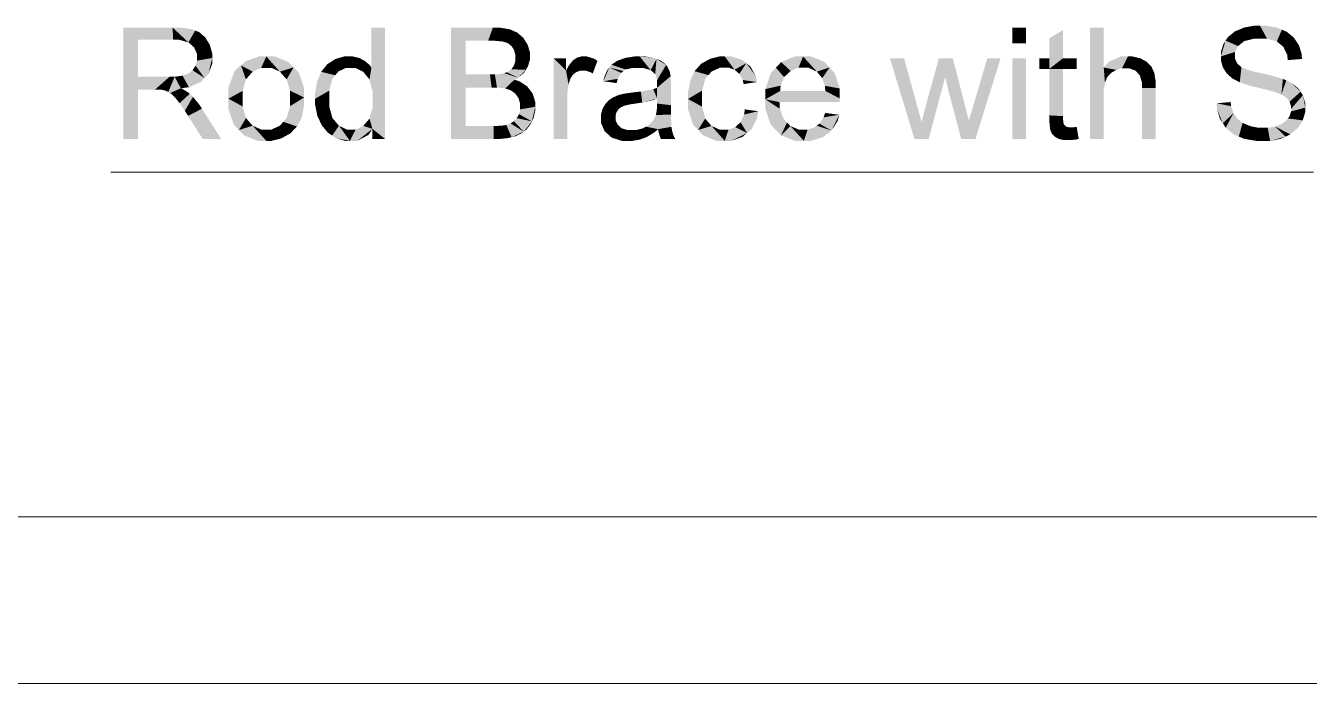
# Model space of a CAD drawing. Header units: millimetres. Extents: x 2 to 579, y 1 to 405.
# Drawn here: x 226.43 to 250.68, y 63.35 to 75.77 of the extents above; entities that cross this region are included whole.
import ezdxf

# ---------------------------------------------------------------- set-up
doc = ezdxf.new("R2010")
doc.units = ezdxf.units.MM
doc.linetypes.add('XKITLINE00', pattern=[0])
doc.layers.add('GraphicObject', color=6, linetype='Continuous', lineweight=0)
doc.layers.add('LinkedObject', color=7, linetype='Continuous', lineweight=0)

# ---------------------------------------------------------------- blocks, each defined once
blk = doc.blocks.new('*A3')
at = {"layer": 'GraphicObject', "color": 3, "linetype": 'XKITLINE00', "lineweight": 0}
blk.add_line((184.216, 63.347), (318.775, 63.347), dxfattribs=at)
blk = doc.blocks.new('*A4')
at = {"layer": 'LinkedObject'}
for points in [[(228.555, 74.805), (228.277, 73.628), (228.277, 75.734)], [(228.277, 75.734), (228.555, 75.502), (228.555, 74.805)], [(229.221, 75.502), (228.277, 75.734), (229.209, 75.734)], [(228.555, 75.502), (228.277, 75.734), (229.221, 75.502)], [(229.209, 75.734), (229.338, 75.502), (229.221, 75.502)], [(229.564, 75.705), (229.209, 75.734), (229.35, 75.734)], [(229.637, 75.677), (229.209, 75.734), (229.564, 75.705)], [(229.509, 75.454), (229.209, 75.734), (229.637, 75.677)], [(229.338, 75.502), (229.209, 75.734), (229.509, 75.454)], [(229.637, 75.677), (229.563, 75.406), (229.509, 75.454)], [(229.71, 75.649), (229.563, 75.406), (229.637, 75.677)], [(229.563, 75.406), (229.71, 75.649), (229.617, 75.358)], [(229.617, 75.358), (229.71, 75.649), (229.87, 75.477)], [(229.87, 75.477), (229.71, 75.649), (229.827, 75.548)], [(233.224, 75.734), (232.965, 74.978), (232.965, 75.734)], [(233.224, 75.734), (232.988, 74.524), (232.965, 74.978)], [(232.988, 74.524), (233.224, 75.734), (233.224, 73.628)], [(234.469, 75.734), (234.747, 74.601), (234.469, 73.628)], [(234.747, 74.849), (234.747, 74.601), (234.469, 75.734)], [(234.469, 75.734), (234.747, 75.485), (234.747, 74.849)], [(235.169, 75.485), (234.469, 75.734), (235.259, 75.734)], [(234.747, 75.485), (234.469, 75.734), (235.169, 75.485)], [(235.169, 75.485), (235.259, 75.734), (235.282, 75.485)], [(235.259, 75.734), (235.443, 75.47), (235.282, 75.485)], [(235.38, 75.734), (235.443, 75.47), (235.259, 75.734)], [(235.574, 75.702), (235.443, 75.47), (235.38, 75.734)], [(235.443, 75.47), (235.574, 75.702), (235.49, 75.456)], [(235.49, 75.456), (235.574, 75.702), (235.537, 75.441)], [(235.537, 75.441), (235.574, 75.702), (235.647, 75.67)], [(235.647, 75.67), (235.609, 75.386), (235.537, 75.441)], [(235.72, 75.638), (235.609, 75.386), (235.647, 75.67)], [(235.834, 75.539), (235.609, 75.386), (235.72, 75.638)], [(245.327, 75.734), (245.068, 75.437), (245.068, 75.734)], [(245.327, 75.437), (245.068, 75.437), (245.327, 75.734)], [(246.027, 75.687), (245.768, 75.155), (245.768, 75.532)], [(245.768, 75.155), (246.027, 75.687), (245.768, 74.954)], [(246.027, 75.155), (245.768, 74.954), (246.027, 75.687)], [(246.795, 75.734), (246.536, 73.628), (246.536, 75.734)], [(246.795, 74.978), (246.536, 73.628), (246.795, 75.734)], [(249.274, 75.662), (249.39, 75.43), (249.142, 75.556)], [(249.447, 75.477), (249.274, 75.662), (249.361, 75.698)], [(249.39, 75.43), (249.274, 75.662), (249.447, 75.477)], [(249.448, 75.734), (249.632, 75.523), (249.361, 75.698)], [(249.361, 75.698), (249.632, 75.523), (249.447, 75.477)], [(249.641, 75.769), (249.632, 75.523), (249.448, 75.734)], [(249.747, 75.769), (249.632, 75.523), (249.641, 75.769)], [(249.632, 75.523), (249.747, 75.769), (249.758, 75.523)], [(249.747, 75.769), (249.879, 75.523), (249.758, 75.523)], [(250.07, 75.732), (249.747, 75.769), (249.864, 75.769)], [(250.16, 75.694), (249.747, 75.769), (250.07, 75.732)], [(250.063, 75.472), (249.747, 75.769), (250.16, 75.694)], [(249.879, 75.523), (249.747, 75.769), (250.063, 75.472)], [(250.16, 75.694), (250.125, 75.421), (250.063, 75.472)], [(250.249, 75.656), (250.125, 75.421), (250.16, 75.694)], [(250.125, 75.421), (250.249, 75.656), (250.187, 75.37)], [(250.187, 75.37), (250.249, 75.656), (250.434, 75.472)], [(250.434, 75.472), (250.249, 75.656), (250.386, 75.545)], [(229.87, 75.477), (229.671, 75.235), (229.617, 75.358)], [(229.914, 75.405), (229.671, 75.235), (229.87, 75.477)], [(229.958, 75.246), (229.671, 75.235), (229.914, 75.405)], [(235.875, 75.473), (235.609, 75.386), (235.834, 75.539)], [(235.609, 75.386), (235.875, 75.473), (235.634, 75.347)], [(235.875, 75.473), (235.659, 75.307), (235.634, 75.347)], [(235.659, 75.307), (235.875, 75.473), (235.684, 75.215)], [(235.684, 75.215), (235.875, 75.473), (235.958, 75.195)], [(235.958, 75.267), (235.875, 75.473), (235.917, 75.406)], [(235.958, 75.195), (235.875, 75.473), (235.958, 75.267)], [(249.097, 75.487), (249.007, 75.189), (249.052, 75.418)], [(249.332, 75.384), (249.007, 75.189), (249.097, 75.487)], [(249.052, 75.418), (249.007, 75.189), (249.007, 75.268)], [(249.142, 75.556), (249.39, 75.43), (249.097, 75.487)], [(249.097, 75.487), (249.39, 75.43), (249.332, 75.384)], [(250.434, 75.472), (250.26, 75.219), (250.187, 75.37)], [(250.482, 75.399), (250.26, 75.219), (250.434, 75.472)], [(250.534, 75.233), (250.26, 75.219), (250.482, 75.399)], [(229.643, 75.014), (229.958, 75.159), (229.813, 74.781)], [(229.671, 75.109), (229.958, 75.159), (229.643, 75.014)], [(229.958, 75.159), (229.671, 75.235), (229.958, 75.246)], [(229.671, 75.235), (229.958, 75.159), (229.671, 75.16)], [(229.958, 75.159), (229.671, 75.109), (229.671, 75.16)], [(229.813, 74.781), (229.958, 75.159), (229.885, 74.858)], [(229.885, 74.858), (229.958, 75.159), (229.958, 75.047)], [(230.839, 75.188), (230.501, 75.019), (230.599, 75.103)], [(230.98, 75.188), (230.501, 75.019), (230.839, 75.188)], [(230.883, 74.973), (230.501, 75.019), (230.98, 75.188)], [(230.883, 74.973), (230.98, 75.188), (230.98, 74.973)], [(230.98, 75.188), (231.075, 74.973), (230.98, 74.973)], [(231.394, 75.085), (230.98, 75.188), (231.137, 75.188)], [(231.494, 74.982), (230.98, 75.188), (231.394, 75.085)], [(231.235, 74.901), (230.98, 75.188), (231.494, 74.982)], [(231.075, 74.973), (230.98, 75.188), (231.235, 74.901)], [(232.451, 75.188), (232.484, 74.973), (232.282, 75.139)], [(232.545, 75.188), (232.484, 74.973), (232.451, 75.188)], [(232.484, 74.973), (232.545, 75.188), (232.571, 74.973)], [(232.545, 75.188), (232.659, 74.973), (232.571, 74.973)], [(232.614, 75.188), (232.659, 74.973), (232.545, 75.188)], [(232.737, 75.159), (232.659, 74.973), (232.614, 75.188)], [(232.79, 75.13), (232.659, 74.973), (232.737, 75.159)], [(235.657, 75.015), (235.958, 75.195), (235.885, 74.941)], [(235.684, 75.107), (235.958, 75.195), (235.657, 75.015)], [(235.958, 75.195), (235.684, 75.162), (235.684, 75.215)], [(235.684, 75.162), (235.958, 75.195), (235.684, 75.107)], [(235.885, 74.941), (235.958, 75.195), (235.921, 75)], [(235.921, 75), (235.958, 75.195), (235.958, 75.127)], [(236.406, 75.155), (236.64, 74.922), (236.406, 73.628)], [(236.64, 74.922), (236.406, 75.155), (236.64, 75.155)], [(236.842, 75.162), (236.956, 74.921), (236.804, 75.136)], [(236.924, 75.188), (236.956, 74.921), (236.842, 75.162)], [(236.969, 75.188), (236.956, 74.921), (236.924, 75.188)], [(236.969, 75.188), (237.003, 74.921), (236.956, 74.921)], [(237.167, 75.147), (236.969, 75.188), (237.034, 75.188)], [(237.234, 75.105), (236.969, 75.188), (237.167, 75.147)], [(237.097, 74.893), (236.969, 75.188), (237.234, 75.105)], [(237.003, 74.921), (236.969, 75.188), (237.097, 74.893)], [(237.933, 75.188), (237.685, 75.134), (237.76, 75.161)], [(237.903, 74.973), (237.685, 75.134), (237.933, 75.188)], [(237.903, 74.973), (237.933, 75.188), (237.994, 74.973)], [(237.994, 74.973), (237.933, 75.188), (238.091, 74.973)], [(238.032, 75.188), (238.091, 74.973), (237.933, 75.188)], [(238.288, 75.165), (238.032, 75.188), (238.129, 75.188)], [(238.349, 75.142), (238.032, 75.188), (238.288, 75.165)], [(238.238, 74.93), (238.032, 75.188), (238.349, 75.142)], [(238.091, 74.973), (238.032, 75.188), (238.238, 74.93)], [(239.54, 75.188), (239.551, 74.976), (239.358, 75.142)], [(239.638, 75.188), (239.551, 74.976), (239.54, 75.188)], [(239.551, 74.976), (239.638, 75.188), (239.648, 74.976)], [(239.638, 75.188), (239.713, 74.976), (239.648, 74.976)], [(239.965, 75.125), (239.638, 75.188), (239.762, 75.188)], [(240.044, 75.062), (239.638, 75.188), (239.965, 75.125)], [(239.823, 74.937), (239.638, 75.188), (240.044, 75.062)], [(239.713, 74.976), (239.638, 75.188), (239.823, 74.937)], [(241.117, 75.188), (240.703, 75.082), (240.96, 75.188)], [(241.03, 74.976), (240.703, 75.082), (241.117, 75.188)], [(241.03, 74.976), (241.117, 75.188), (241.119, 74.976)], [(241.117, 75.188), (241.217, 74.976), (241.119, 74.976)], [(241.52, 75.084), (241.117, 75.188), (241.27, 75.188)], [(241.617, 74.98), (241.117, 75.188), (241.52, 75.084)], [(241.377, 74.901), (241.117, 75.188), (241.617, 74.98)], [(241.217, 74.976), (241.117, 75.188), (241.377, 74.901)], [(243.024, 75.155), (243.221, 73.628), (242.757, 75.155)], [(243.267, 74.272), (243.221, 73.628), (243.024, 75.155)], [(243.682, 75.155), (243.802, 74.802), (243.435, 74.26)], [(243.944, 75.155), (243.802, 74.802), (243.682, 75.155)], [(243.802, 74.802), (243.944, 75.155), (243.862, 74.541)], [(243.862, 74.541), (243.944, 75.155), (244.173, 74.268)], [(244.848, 75.155), (244.335, 74.271), (244.597, 75.155)], [(244.372, 73.628), (244.335, 74.271), (244.848, 75.155)], [(245.327, 75.155), (245.068, 73.628), (245.068, 75.155)], [(245.327, 73.628), (245.068, 73.628), (245.327, 75.155)], [(245.576, 75.155), (245.768, 74.954), (245.576, 74.954)], [(245.768, 75.155), (245.768, 74.954), (245.576, 75.155)], [(246.027, 74.954), (245.768, 74.954), (246.027, 75.155)], [(246.284, 74.954), (246.027, 75.155), (246.284, 75.155)], [(246.027, 74.954), (246.027, 75.155), (246.284, 74.954)], [(247.113, 75.188), (246.795, 74.978), (246.886, 75.083)], [(247.251, 75.188), (246.795, 74.978), (247.113, 75.188)], [(247.14, 74.965), (246.795, 74.978), (247.251, 75.188)], [(247.14, 74.965), (247.251, 75.188), (247.197, 74.965)], [(247.197, 74.965), (247.251, 75.188), (247.274, 74.965)], [(247.251, 75.188), (247.392, 74.921), (247.274, 74.965)], [(247.335, 75.188), (247.392, 74.921), (247.251, 75.188)], [(247.482, 75.155), (247.392, 74.921), (247.335, 75.188)], [(247.545, 75.121), (247.392, 74.921), (247.482, 75.155)], [(249.274, 75.272), (249.007, 75.189), (249.332, 75.384)], [(249.007, 75.189), (249.274, 75.272), (249.274, 75.207)], [(249.274, 75.15), (249.007, 75.189), (249.274, 75.207)], [(249.007, 75.189), (249.274, 75.15), (249.007, 75.116)], [(250.538, 75.14), (250.26, 75.219), (250.534, 75.233)], [(250.26, 75.219), (250.538, 75.14), (250.27, 75.119)], [(229.813, 74.781), (229.506, 74.864), (229.587, 74.927)], [(229.615, 74.971), (229.813, 74.781), (229.587, 74.927)], [(229.643, 75.014), (229.813, 74.781), (229.615, 74.971)], [(230.501, 75.019), (230.265, 74.391), (230.383, 74.917)], [(230.595, 74.756), (230.265, 74.391), (230.501, 75.019)], [(230.383, 74.917), (230.265, 74.391), (230.265, 74.603)], [(230.501, 75.019), (230.722, 74.901), (230.658, 74.828)], [(230.722, 74.901), (230.501, 75.019), (230.883, 74.973)], [(230.595, 74.756), (230.501, 75.019), (230.658, 74.828)], [(231.235, 74.901), (231.494, 74.982), (231.299, 74.828)], [(231.494, 74.982), (231.364, 74.755), (231.299, 74.828)], [(231.364, 74.755), (231.494, 74.982), (231.428, 74.541)], [(231.428, 74.541), (231.494, 74.982), (231.693, 74.413)], [(231.693, 74.594), (231.494, 74.982), (231.594, 74.879)], [(231.693, 74.413), (231.494, 74.982), (231.693, 74.594)], [(232.13, 75.04), (232.283, 74.833), (232.016, 74.897)], [(232.34, 74.903), (232.13, 75.04), (232.206, 75.089)], [(232.283, 74.833), (232.13, 75.04), (232.34, 74.903)], [(232.282, 75.139), (232.484, 74.973), (232.206, 75.089)], [(232.206, 75.089), (232.484, 74.973), (232.34, 74.903)], [(232.79, 75.13), (232.808, 74.9), (232.659, 74.973)], [(232.844, 75.101), (232.808, 74.9), (232.79, 75.13)], [(232.932, 75.025), (232.808, 74.9), (232.844, 75.101)], [(232.965, 74.978), (232.808, 74.9), (232.932, 75.025)], [(232.808, 74.9), (232.965, 74.978), (232.868, 74.827)], [(232.868, 74.827), (232.965, 74.978), (232.928, 74.754)], [(232.965, 74.978), (232.988, 74.524), (232.928, 74.754)], [(235.603, 74.942), (235.885, 74.941), (235.523, 74.889)], [(235.523, 74.889), (235.885, 74.941), (235.738, 74.785)], [(235.63, 74.978), (235.885, 74.941), (235.603, 74.942)], [(235.885, 74.941), (235.63, 74.978), (235.657, 75.015)], [(235.738, 74.785), (235.885, 74.941), (235.848, 74.881)], [(236.406, 73.628), (236.64, 74.922), (236.666, 73.628)], [(236.804, 75.136), (236.64, 74.922), (236.767, 75.111)], [(236.914, 74.921), (236.64, 74.922), (236.804, 75.136)], [(236.767, 75.111), (236.64, 74.922), (236.685, 75.003)], [(236.64, 74.922), (236.666, 74.427), (236.666, 73.628)], [(236.666, 74.427), (236.64, 74.922), (236.666, 74.508)], [(236.666, 74.508), (236.64, 74.922), (236.687, 74.659)], [(236.687, 74.659), (236.64, 74.922), (236.708, 74.728)], [(236.708, 74.728), (236.64, 74.922), (236.723, 74.773)], [(236.723, 74.773), (236.64, 74.922), (236.771, 74.844)], [(236.771, 74.844), (236.64, 74.922), (236.804, 74.87)], [(236.804, 74.87), (236.64, 74.922), (236.838, 74.895)], [(236.838, 74.895), (236.64, 74.922), (236.914, 74.921)], [(236.804, 75.136), (236.956, 74.921), (236.914, 74.921)], [(237.097, 74.893), (237.234, 75.105), (237.144, 74.866)], [(237.457, 74.981), (237.344, 74.719), (237.418, 74.931)], [(237.681, 74.878), (237.344, 74.719), (237.457, 74.981)], [(237.418, 74.931), (237.344, 74.719), (237.361, 74.8)], [(237.497, 75.031), (237.768, 74.942), (237.457, 74.981)], [(237.681, 74.878), (237.457, 74.981), (237.725, 74.91)], [(237.725, 74.91), (237.457, 74.981), (237.768, 74.942)], [(237.611, 75.107), (237.768, 74.942), (237.497, 75.031)], [(237.685, 75.134), (237.768, 74.942), (237.611, 75.107)], [(237.768, 74.942), (237.685, 75.134), (237.903, 74.973)], [(238.238, 74.93), (238.349, 75.142), (238.288, 74.886)], [(238.288, 74.886), (238.349, 75.142), (238.324, 74.854)], [(238.349, 75.142), (238.361, 74.743), (238.324, 74.854)], [(238.529, 75.027), (238.361, 74.743), (238.349, 75.142)], [(238.5, 75.061), (238.349, 75.142), (238.41, 75.119)], [(238.529, 75.027), (238.349, 75.142), (238.5, 75.061)], [(238.557, 74.992), (238.361, 74.743), (238.529, 75.027)], [(238.598, 74.904), (238.361, 74.743), (238.557, 74.992)], [(239.191, 75.049), (239.331, 74.836), (239.067, 74.91)], [(239.392, 74.906), (239.191, 75.049), (239.275, 75.096)], [(239.331, 74.836), (239.191, 75.049), (239.392, 74.906)], [(239.358, 75.142), (239.551, 74.976), (239.275, 75.096)], [(239.275, 75.096), (239.551, 74.976), (239.392, 74.906)], [(239.823, 74.937), (240.044, 75.062), (239.868, 74.898)], [(240.044, 75.062), (239.914, 74.859), (239.868, 74.898)], [(239.914, 74.859), (240.044, 75.062), (239.977, 74.743)], [(239.977, 74.743), (240.044, 75.062), (240.246, 74.704)], [(240.223, 74.82), (240.044, 75.062), (240.122, 74.999)], [(240.246, 74.704), (240.044, 75.062), (240.223, 74.82)], [(240.604, 74.976), (240.406, 74.571), (240.505, 74.869)], [(240.759, 74.797), (240.406, 74.571), (240.604, 74.976)], [(240.703, 75.082), (240.881, 74.916), (240.604, 74.976)], [(240.604, 74.976), (240.881, 74.916), (240.759, 74.797)], [(240.881, 74.916), (240.703, 75.082), (241.03, 74.976)], [(241.377, 74.901), (241.617, 74.98), (241.439, 74.826)], [(241.617, 74.98), (241.479, 74.778), (241.439, 74.826)], [(241.479, 74.778), (241.617, 74.98), (241.528, 74.634)], [(241.528, 74.634), (241.617, 74.98), (241.81, 74.583)], [(241.81, 74.583), (241.617, 74.98), (241.714, 74.876)], [(245.768, 74.075), (246.027, 74.954), (246.027, 74.06)], [(245.768, 74.954), (246.027, 74.954), (245.768, 74.075)], [(246.795, 74.552), (246.536, 73.628), (246.795, 74.978)], [(246.795, 74.552), (246.795, 74.978), (246.817, 74.693)], [(246.817, 74.693), (246.795, 74.978), (246.838, 74.744)], [(246.838, 74.744), (246.795, 74.978), (246.86, 74.795)], [(246.86, 74.795), (246.795, 74.978), (246.932, 74.876)], [(246.932, 74.876), (246.795, 74.978), (246.982, 74.905)], [(246.982, 74.905), (246.795, 74.978), (247.032, 74.935)], [(247.032, 74.935), (246.795, 74.978), (247.14, 74.965)], [(247.545, 75.121), (247.434, 74.877), (247.392, 74.921)], [(247.607, 75.088), (247.434, 74.877), (247.545, 75.121)], [(247.434, 74.877), (247.607, 75.088), (247.476, 74.832)], [(247.476, 74.832), (247.607, 75.088), (247.723, 74.937)], [(247.723, 74.937), (247.518, 74.691), (247.476, 74.832)], [(247.75, 74.878), (247.518, 74.691), (247.723, 74.937)], [(247.723, 74.937), (247.607, 75.088), (247.696, 74.996)], [(249.007, 75.116), (249.274, 75.15), (249.044, 74.985)], [(249.044, 74.985), (249.274, 75.15), (249.08, 74.926)], [(249.08, 74.926), (249.274, 75.15), (249.315, 75.057)], [(249.315, 75.057), (249.229, 74.769), (249.08, 74.926)], [(249.08, 74.926), (249.229, 74.769), (249.117, 74.868)], [(249.356, 75.02), (249.229, 74.769), (249.315, 75.057)], [(249.229, 74.769), (249.356, 75.02), (249.305, 74.73)], [(249.305, 74.73), (249.356, 75.02), (249.396, 74.983)], [(249.305, 74.73), (249.396, 74.983), (249.363, 74.699)], [(249.363, 74.699), (249.396, 74.983), (249.566, 74.633)], [(249.566, 74.633), (249.396, 74.983), (249.606, 74.908)], [(228.555, 74.805), (228.555, 74.563), (228.277, 73.628)], [(228.878, 74.563), (228.555, 74.805), (229.153, 74.805)], [(228.555, 74.563), (228.555, 74.805), (228.878, 74.563)], [(228.878, 74.563), (229.153, 74.805), (228.932, 74.563)], [(228.932, 74.563), (229.153, 74.805), (229.009, 74.558)], [(229.009, 74.558), (229.153, 74.805), (229.033, 74.553)], [(229.033, 74.553), (229.153, 74.805), (229.065, 74.545)], [(229.065, 74.545), (229.153, 74.805), (229.129, 74.517)], [(229.129, 74.517), (229.153, 74.805), (229.249, 74.805)], [(229.129, 74.517), (229.249, 74.805), (229.16, 74.497)], [(229.249, 74.805), (229.366, 74.586), (229.16, 74.497)], [(229.398, 74.825), (229.366, 74.586), (229.249, 74.805)], [(229.366, 74.586), (229.398, 74.825), (229.517, 74.607)], [(229.452, 74.844), (229.813, 74.781), (229.398, 74.825)], [(229.741, 74.704), (229.398, 74.825), (229.813, 74.781)], [(229.517, 74.607), (229.398, 74.825), (229.741, 74.704)], [(229.506, 74.864), (229.813, 74.781), (229.452, 74.844)], [(230.531, 74.537), (230.265, 74.391), (230.595, 74.756)], [(231.978, 74.804), (231.902, 74.39), (231.94, 74.711)], [(232.225, 74.762), (231.902, 74.39), (231.978, 74.804)], [(232.167, 74.541), (231.902, 74.39), (232.225, 74.762)], [(231.94, 74.711), (231.902, 74.39), (231.902, 74.504)], [(232.016, 74.897), (232.283, 74.833), (231.978, 74.804)], [(231.978, 74.804), (232.283, 74.833), (232.225, 74.762)], [(235.235, 74.601), (234.747, 74.849), (235.203, 74.849)], [(234.747, 74.601), (234.747, 74.849), (235.235, 74.601)], [(235.336, 74.601), (235.203, 74.849), (235.296, 74.849)], [(235.235, 74.601), (235.203, 74.849), (235.336, 74.601)], [(235.429, 74.861), (235.664, 74.748), (235.296, 74.849)], [(235.296, 74.849), (235.664, 74.748), (235.336, 74.601)], [(235.336, 74.601), (235.664, 74.748), (235.49, 74.583)], [(235.47, 74.874), (235.738, 74.785), (235.429, 74.861)], [(235.664, 74.748), (235.429, 74.861), (235.738, 74.785)], [(235.523, 74.889), (235.738, 74.785), (235.47, 74.874)], [(235.664, 74.748), (235.544, 74.565), (235.49, 74.583)], [(235.544, 74.565), (235.664, 74.748), (235.597, 74.548)], [(235.597, 74.548), (235.664, 74.748), (235.681, 74.487)], [(235.905, 74.625), (235.664, 74.748), (235.759, 74.72)], [(235.681, 74.487), (235.664, 74.748), (235.905, 74.625)], [(237.617, 74.766), (237.344, 74.719), (237.681, 74.878)], [(237.344, 74.719), (237.617, 74.766), (237.596, 74.685)], [(238.36, 74.623), (238.616, 74.817), (238.359, 74.596)], [(238.359, 74.596), (238.616, 74.817), (238.361, 74.394)], [(238.361, 74.657), (238.616, 74.817), (238.36, 74.623)], [(238.609, 74.851), (238.361, 74.743), (238.598, 74.904)], [(238.361, 74.743), (238.609, 74.851), (238.616, 74.817)], [(238.361, 74.743), (238.616, 74.817), (238.361, 74.664)], [(238.361, 74.664), (238.616, 74.817), (238.361, 74.657)], [(238.622, 74.698), (238.361, 74.394), (238.616, 74.817)], [(238.622, 74.612), (238.361, 74.394), (238.622, 74.698)], [(239.026, 74.818), (238.944, 74.385), (238.985, 74.725)], [(239.27, 74.766), (238.944, 74.385), (239.026, 74.818)], [(239.21, 74.544), (238.944, 74.385), (239.27, 74.766)], [(238.985, 74.725), (238.944, 74.385), (238.944, 74.509)], [(239.067, 74.91), (239.331, 74.836), (239.026, 74.818)], [(239.026, 74.818), (239.331, 74.836), (239.27, 74.766)], [(239.977, 74.743), (240.246, 74.704), (239.995, 74.666)], [(240.692, 74.637), (240.406, 74.571), (240.759, 74.797)], [(243.435, 74.26), (243.802, 74.802), (243.489, 73.628)], [(247.777, 74.707), (247.518, 74.691), (247.75, 74.878)], [(247.777, 74.595), (247.518, 74.691), (247.777, 74.707)], [(247.518, 74.691), (247.777, 74.595), (247.518, 74.594)], [(249.566, 74.633), (249.606, 74.908), (249.71, 74.598)], [(249.71, 74.598), (249.606, 74.908), (249.776, 74.87)], [(249.71, 74.598), (249.776, 74.87), (249.855, 74.564)], [(249.855, 74.564), (249.776, 74.87), (249.946, 74.832)], [(249.855, 74.564), (249.946, 74.832), (250.043, 74.512)], [(250.043, 74.512), (249.946, 74.832), (250.085, 74.496)], [(250.085, 74.496), (249.946, 74.832), (250.151, 74.47)], [(250.178, 74.764), (250.151, 74.47), (249.946, 74.832)], [(250.242, 74.736), (250.151, 74.47), (250.178, 74.764)], [(250.151, 74.47), (250.242, 74.736), (250.246, 74.408)], [(250.246, 74.408), (250.242, 74.736), (250.334, 74.693)], [(250.246, 74.408), (250.334, 74.693), (250.275, 74.371)], [(250.275, 74.371), (250.334, 74.693), (250.304, 74.334)], [(250.334, 74.693), (250.513, 74.521), (250.304, 74.334)], [(250.513, 74.521), (250.334, 74.693), (250.469, 74.586)], [(228.277, 73.628), (228.555, 74.563), (228.555, 73.628)], [(229.16, 74.497), (229.366, 74.586), (229.191, 74.477)], [(229.366, 74.586), (229.262, 74.406), (229.191, 74.477)], [(229.421, 74.559), (229.262, 74.406), (229.366, 74.586)], [(229.262, 74.406), (229.421, 74.559), (229.301, 74.356)], [(229.301, 74.356), (229.421, 74.559), (229.34, 74.306)], [(229.34, 74.306), (229.421, 74.559), (229.533, 74.481)], [(229.533, 74.481), (229.441, 74.161), (229.34, 74.306)], [(229.533, 74.481), (229.421, 74.559), (229.505, 74.507)], [(229.594, 74.425), (229.441, 74.161), (229.533, 74.481)], [(230.265, 74.391), (230.531, 74.537), (230.531, 74.391)], [(231.428, 74.541), (231.693, 74.413), (231.428, 74.399)], [(231.902, 74.39), (232.167, 74.541), (232.167, 74.389)], [(232.988, 74.524), (233.224, 73.628), (232.988, 74.368)], [(234.469, 73.628), (234.747, 74.601), (234.747, 73.876)], [(235.681, 74.487), (235.905, 74.625), (235.712, 74.443)], [(235.712, 74.443), (235.905, 74.625), (235.742, 74.4)], [(235.742, 74.4), (235.905, 74.625), (235.957, 74.557)], [(235.957, 74.557), (235.773, 74.297), (235.742, 74.4)], [(236.008, 74.49), (235.773, 74.297), (235.957, 74.557)], [(236.059, 74.33), (235.773, 74.297), (236.008, 74.49)], [(237.618, 74.454), (237.68, 74.23), (237.525, 74.412)], [(237.669, 74.469), (237.68, 74.23), (237.618, 74.454)], [(237.707, 74.479), (237.746, 74.259), (237.669, 74.469)], [(237.68, 74.23), (237.669, 74.469), (237.713, 74.245)], [(237.713, 74.245), (237.669, 74.469), (237.746, 74.259)], [(237.822, 74.498), (237.859, 74.285), (237.707, 74.479)], [(237.707, 74.479), (237.859, 74.285), (237.746, 74.259)], [(237.899, 74.507), (237.939, 74.296), (237.822, 74.498)], [(237.822, 74.498), (237.939, 74.296), (237.859, 74.285)], [(238.055, 74.526), (238.079, 74.317), (237.899, 74.507)], [(237.899, 74.507), (238.079, 74.317), (237.939, 74.296)], [(238.286, 74.571), (238.361, 74.394), (238.055, 74.526)], [(238.055, 74.526), (238.361, 74.394), (238.079, 74.317)], [(238.359, 74.596), (238.361, 74.394), (238.286, 74.571)], [(238.622, 74.612), (238.359, 74.299), (238.361, 74.394)], [(238.622, 74.267), (238.359, 74.299), (238.622, 74.612)], [(238.944, 74.385), (239.21, 74.544), (239.21, 74.393)], [(240.406, 74.571), (240.692, 74.637), (240.686, 74.537)], [(240.686, 74.537), (240.406, 74.378), (240.406, 74.571)], [(240.686, 74.537), (241.81, 74.394), (240.406, 74.378)], [(241.537, 74.537), (241.81, 74.394), (240.686, 74.537)], [(241.528, 74.634), (241.81, 74.583), (241.537, 74.537)], [(241.81, 74.394), (241.537, 74.537), (241.81, 74.583)], [(244.173, 74.268), (244.104, 73.628), (243.862, 74.541)], [(246.795, 74.462), (246.536, 73.628), (246.795, 74.552)], [(246.536, 73.628), (246.795, 74.462), (246.795, 73.628)], [(247.518, 73.628), (247.777, 74.595), (247.777, 73.628)], [(247.518, 74.594), (247.777, 74.595), (247.518, 73.628)], [(250.304, 74.334), (250.513, 74.521), (250.333, 74.248)], [(250.333, 74.248), (250.513, 74.521), (250.557, 74.456)], [(250.333, 74.248), (250.557, 74.456), (250.333, 74.198)], [(250.333, 74.198), (250.557, 74.456), (250.333, 74.15)], [(250.557, 74.456), (250.601, 74.222), (250.333, 74.15)], [(250.601, 74.222), (250.557, 74.456), (250.601, 74.307)], [(229.71, 74.285), (229.441, 74.161), (229.594, 74.425)], [(229.441, 74.161), (229.71, 74.285), (229.502, 74.066)], [(229.502, 74.066), (229.71, 74.285), (229.764, 74.201)], [(229.502, 74.066), (229.764, 74.201), (229.78, 73.628)], [(229.78, 73.628), (229.764, 74.201), (230.128, 73.628)], [(230.265, 74.391), (230.463, 73.799), (230.265, 74.198)], [(230.531, 74.244), (230.463, 73.799), (230.265, 74.391)], [(230.531, 74.244), (230.265, 74.391), (230.531, 74.391)], [(230.265, 74.198), (230.463, 73.799), (230.364, 73.902)], [(230.595, 74.025), (230.463, 73.799), (230.531, 74.244)], [(231.364, 74.026), (231.693, 74.413), (231.605, 73.949)], [(231.428, 74.249), (231.693, 74.413), (231.364, 74.026)], [(231.693, 74.413), (231.428, 74.249), (231.428, 74.399)], [(231.605, 73.949), (231.693, 74.413), (231.649, 74.034)], [(231.649, 74.034), (231.693, 74.413), (231.693, 74.265)], [(231.902, 74.39), (232.167, 74.243), (231.902, 74.273)], [(232.167, 74.243), (231.902, 74.39), (232.167, 74.389)], [(231.902, 74.273), (232.167, 74.243), (231.944, 74.065)], [(231.944, 74.065), (232.167, 74.243), (231.986, 73.975)], [(231.986, 73.975), (232.167, 74.243), (232.229, 74.024)], [(232.988, 74.226), (233.224, 73.628), (232.929, 74.014)], [(232.988, 74.368), (233.224, 73.628), (232.988, 74.226)], [(235.752, 74.099), (236.059, 74.238), (235.996, 73.963)], [(235.773, 74.188), (236.059, 74.238), (235.752, 74.099)], [(236.059, 74.238), (235.773, 74.297), (236.059, 74.33)], [(235.773, 74.297), (236.059, 74.238), (235.773, 74.238)], [(236.059, 74.238), (235.773, 74.188), (235.773, 74.238)], [(235.996, 73.963), (236.059, 74.238), (236.028, 74.027)], [(236.028, 74.027), (236.059, 74.238), (236.059, 74.164)], [(237.35, 74.235), (237.299, 74.031), (237.325, 74.189)], [(237.593, 74.133), (237.299, 74.031), (237.35, 74.235)], [(237.325, 74.189), (237.299, 74.031), (237.299, 74.087)], [(237.376, 74.282), (237.611, 74.161), (237.35, 74.235)], [(237.35, 74.235), (237.611, 74.161), (237.593, 74.133)], [(237.442, 74.356), (237.611, 74.161), (237.376, 74.282)], [(237.629, 74.188), (237.442, 74.356), (237.484, 74.384)], [(237.611, 74.161), (237.442, 74.356), (237.629, 74.188)], [(237.525, 74.412), (237.68, 74.23), (237.484, 74.384)], [(237.484, 74.384), (237.68, 74.23), (237.629, 74.188)], [(238.079, 74.317), (238.361, 74.394), (238.29, 74.365)], [(238.339, 74.084), (238.622, 74.267), (238.622, 74.087)], [(238.359, 74.214), (238.622, 74.267), (238.339, 74.084)], [(238.622, 74.267), (238.359, 74.214), (238.359, 74.299)], [(239.21, 74.239), (238.944, 74.385), (239.21, 74.393)], [(238.944, 74.385), (239.134, 73.799), (238.944, 74.194)], [(239.21, 74.239), (239.134, 73.799), (238.944, 74.385)], [(238.944, 74.194), (239.134, 73.799), (239.039, 73.901)], [(239.268, 74.016), (239.134, 73.799), (239.21, 74.239)], [(240.271, 74.154), (240.003, 74.091), (240.016, 74.188)], [(241.81, 74.382), (240.406, 74.378), (241.81, 74.394)], [(241.81, 74.348), (240.406, 74.378), (241.81, 74.382)], [(240.406, 74.378), (240.602, 73.8), (240.406, 74.192)], [(240.678, 74.199), (240.602, 73.8), (240.406, 74.378)], [(240.678, 74.199), (240.406, 74.378), (240.671, 74.325)], [(241.809, 74.325), (240.406, 74.378), (241.81, 74.348)], [(240.671, 74.325), (240.406, 74.378), (241.809, 74.325)], [(240.406, 74.192), (240.602, 73.8), (240.504, 73.903)], [(240.749, 74.007), (240.602, 73.8), (240.678, 74.199)], [(243.356, 73.945), (243.221, 73.628), (243.267, 74.272)], [(243.435, 74.26), (243.489, 73.628), (243.398, 74.115)], [(244.248, 73.977), (244.104, 73.628), (244.173, 74.268)], [(244.335, 74.271), (244.372, 73.628), (244.248, 73.977)], [(249.201, 74.248), (248.929, 74.304), (249.192, 74.327)], [(248.929, 74.304), (249.044, 73.926), (248.932, 74.198)], [(249.201, 74.248), (249.044, 73.926), (248.929, 74.304)], [(248.932, 74.198), (249.044, 73.926), (248.989, 74.009)], [(249.245, 74.118), (249.044, 73.926), (249.201, 74.248)], [(250.304, 74.06), (250.601, 74.222), (250.553, 73.98)], [(250.333, 74.15), (250.601, 74.222), (250.304, 74.06)], [(250.553, 73.98), (250.601, 74.222), (250.601, 74.138)], [(230.463, 73.799), (230.595, 74.025), (230.658, 73.952)], [(230.722, 73.88), (230.463, 73.799), (230.658, 73.952)], [(231.3, 73.953), (231.432, 73.734), (231.236, 73.88)], [(231.605, 73.949), (231.3, 73.953), (231.364, 74.026)], [(231.561, 73.865), (231.3, 73.953), (231.605, 73.949)], [(231.432, 73.734), (231.3, 73.953), (231.561, 73.865)], [(232.229, 74.024), (232.146, 73.745), (231.986, 73.975)], [(231.986, 73.975), (232.146, 73.745), (232.028, 73.885)], [(232.291, 73.952), (232.146, 73.745), (232.229, 74.024)], [(232.146, 73.745), (232.291, 73.952), (232.223, 73.695)], [(232.223, 73.695), (232.291, 73.952), (232.352, 73.879)], [(232.984, 73.821), (232.811, 73.876), (232.87, 73.945)], [(232.929, 74.014), (232.984, 73.821), (232.87, 73.945)], [(232.929, 74.014), (233.224, 73.628), (232.984, 73.821)], [(235.624, 73.944), (235.842, 73.767), (235.592, 73.924)], [(235.842, 73.767), (235.624, 73.944), (235.657, 73.964)], [(235.71, 74.022), (235.996, 73.963), (235.657, 73.964)], [(235.657, 73.964), (235.996, 73.963), (235.842, 73.767)], [(235.731, 74.061), (235.996, 73.963), (235.71, 74.022)], [(235.996, 73.963), (235.731, 74.061), (235.752, 74.099)], [(235.842, 73.767), (235.996, 73.963), (235.888, 73.801)], [(235.888, 73.801), (235.996, 73.963), (235.965, 73.9)], [(237.575, 74.071), (237.299, 74.031), (237.593, 74.133)], [(237.299, 74.031), (237.575, 74.071), (237.575, 74.038)], [(237.575, 73.986), (237.299, 74.031), (237.575, 74.038)], [(237.299, 74.031), (237.575, 73.986), (237.299, 73.935)], [(237.299, 73.935), (237.575, 73.986), (237.367, 73.778)], [(237.367, 73.778), (237.575, 73.986), (237.434, 73.717)], [(237.434, 73.717), (237.575, 73.986), (237.614, 73.9)], [(238.205, 73.894), (238.622, 74.087), (238.63, 73.859)], [(238.291, 73.984), (238.622, 74.087), (238.205, 73.894)], [(238.318, 74.041), (238.622, 74.087), (238.291, 73.984)], [(238.622, 74.087), (238.318, 74.041), (238.339, 74.084)], [(239.134, 73.799), (239.268, 74.016), (239.327, 73.946)], [(239.386, 73.876), (239.134, 73.799), (239.327, 73.946)], [(239.938, 73.947), (240.058, 73.743), (239.887, 73.9)], [(239.938, 73.947), (240.271, 74.154), (240.058, 73.743)], [(240.003, 74.091), (240.271, 74.154), (239.938, 73.947)], [(240.058, 73.743), (240.271, 74.154), (240.144, 73.817)], [(240.144, 73.817), (240.271, 74.154), (240.25, 74.023)], [(240.602, 73.8), (240.749, 74.007), (240.7, 73.697)], [(240.813, 73.94), (240.7, 73.697), (240.749, 74.007)], [(241.425, 73.919), (241.802, 74.087), (241.653, 73.788)], [(241.504, 74.038), (241.802, 74.087), (241.425, 73.919)], [(241.802, 74.087), (241.504, 74.038), (241.534, 74.12)], [(241.653, 73.788), (241.802, 74.087), (241.77, 73.97)], [(243.221, 73.628), (243.356, 73.945), (243.489, 73.628)], [(243.359, 73.958), (243.489, 73.628), (243.356, 73.945)], [(243.398, 74.115), (243.489, 73.628), (243.359, 73.958)], [(244.104, 73.628), (244.248, 73.977), (244.372, 73.628)], [(246.027, 74.06), (245.768, 73.958), (245.768, 74.075)], [(246.027, 74.005), (245.768, 73.958), (246.027, 74.06)], [(246.027, 74.005), (245.799, 73.769), (245.768, 73.958)], [(245.768, 73.958), (245.799, 73.769), (245.783, 73.805)], [(246.033, 73.934), (245.799, 73.769), (246.027, 74.005)], [(249.044, 73.926), (249.245, 74.118), (249.099, 73.842)], [(249.099, 73.842), (249.245, 74.118), (249.25, 73.717)], [(249.279, 74.067), (249.25, 73.717), (249.245, 74.118)], [(249.313, 74.016), (249.25, 73.717), (249.279, 74.067)], [(249.313, 74.016), (249.346, 73.675), (249.25, 73.717)], [(249.418, 73.934), (249.346, 73.675), (249.313, 74.016)], [(250.244, 73.977), (250.505, 73.905), (250.154, 73.912)], [(250.274, 74.018), (250.553, 73.98), (250.244, 73.977)], [(250.505, 73.905), (250.244, 73.977), (250.553, 73.98)], [(250.304, 74.06), (250.553, 73.98), (250.274, 74.018)], [(230.722, 73.88), (230.98, 73.594), (230.463, 73.799)], [(230.463, 73.799), (230.98, 73.594), (230.561, 73.697)], [(230.883, 73.807), (230.98, 73.594), (230.722, 73.88)], [(230.98, 73.594), (230.883, 73.807), (230.98, 73.807)], [(230.98, 73.594), (231.076, 73.807), (231.08, 73.594)], [(231.076, 73.807), (230.98, 73.594), (230.98, 73.807)], [(231.348, 73.687), (231.076, 73.807), (231.236, 73.88)], [(231.264, 73.641), (231.076, 73.807), (231.348, 73.687)], [(231.08, 73.594), (231.076, 73.807), (231.264, 73.641)], [(231.236, 73.88), (231.432, 73.734), (231.348, 73.687)], [(232.352, 73.879), (232.558, 73.594), (232.223, 73.695)], [(232.498, 73.807), (232.558, 73.594), (232.352, 73.879)], [(232.558, 73.594), (232.498, 73.807), (232.582, 73.807)], [(232.558, 73.594), (232.984, 73.821), (232.699, 73.594)], [(232.667, 73.807), (232.984, 73.821), (232.558, 73.594)], [(232.667, 73.807), (232.558, 73.594), (232.582, 73.807)], [(232.811, 73.876), (232.984, 73.821), (232.667, 73.807)], [(232.699, 73.594), (232.984, 73.821), (232.912, 73.708)], [(232.984, 73.821), (233.224, 73.628), (232.984, 73.628)], [(234.747, 73.876), (235.272, 73.628), (234.469, 73.628)], [(235.273, 73.876), (235.272, 73.628), (234.747, 73.876)], [(235.273, 73.876), (235.372, 73.628), (235.272, 73.628)], [(235.34, 73.876), (235.372, 73.628), (235.273, 73.876)], [(235.435, 73.881), (235.542, 73.645), (235.34, 73.876)], [(235.34, 73.876), (235.542, 73.645), (235.372, 73.628)], [(235.463, 73.886), (235.542, 73.645), (235.435, 73.881)], [(235.612, 73.663), (235.463, 73.886), (235.511, 73.895)], [(235.542, 73.645), (235.463, 73.886), (235.612, 73.663)], [(235.592, 73.924), (235.842, 73.767), (235.511, 73.895)], [(235.511, 73.895), (235.842, 73.767), (235.612, 73.663)], [(235.612, 73.663), (235.842, 73.767), (235.681, 73.68)], [(235.681, 73.68), (235.842, 73.767), (235.796, 73.733)], [(237.614, 73.9), (237.502, 73.655), (237.434, 73.717)], [(237.653, 73.865), (237.502, 73.655), (237.614, 73.9)], [(237.692, 73.831), (237.502, 73.655), (237.653, 73.865)], [(237.502, 73.655), (237.692, 73.831), (237.695, 73.594)], [(237.82, 73.594), (237.692, 73.831), (237.807, 73.796)], [(237.695, 73.594), (237.692, 73.831), (237.82, 73.594)], [(237.807, 73.796), (237.896, 73.594), (237.82, 73.594)], [(237.882, 73.796), (237.896, 73.594), (237.807, 73.796)], [(237.957, 73.796), (237.896, 73.594), (237.882, 73.796)], [(237.896, 73.594), (237.957, 73.796), (238.039, 73.619)], [(238.105, 73.644), (237.957, 73.796), (238.089, 73.829)], [(238.039, 73.619), (237.957, 73.796), (238.105, 73.644)], [(238.382, 73.815), (238.089, 73.829), (238.147, 73.862)], [(238.31, 73.754), (238.089, 73.829), (238.382, 73.815)], [(238.171, 73.669), (238.089, 73.829), (238.31, 73.754)], [(238.105, 73.644), (238.089, 73.829), (238.171, 73.669)], [(238.205, 73.894), (238.63, 73.859), (238.147, 73.862)], [(238.63, 73.859), (238.382, 73.815), (238.147, 73.862)], [(238.382, 73.815), (238.63, 73.859), (238.388, 73.761)], [(238.388, 73.761), (238.63, 73.859), (238.639, 73.811)], [(238.639, 73.811), (238.414, 73.668), (238.388, 73.761)], [(238.647, 73.763), (238.414, 73.668), (238.639, 73.811)], [(238.647, 73.763), (238.435, 73.628), (238.414, 73.668)], [(238.68, 73.672), (238.435, 73.628), (238.647, 73.763)], [(239.386, 73.876), (239.637, 73.594), (239.134, 73.799)], [(239.134, 73.799), (239.637, 73.594), (239.229, 73.696)], [(239.539, 73.807), (239.637, 73.594), (239.386, 73.876)], [(239.637, 73.594), (239.539, 73.807), (239.634, 73.807)], [(239.71, 73.807), (239.637, 73.594), (239.634, 73.807)], [(239.71, 73.807), (240.058, 73.743), (239.637, 73.594)], [(239.637, 73.594), (240.058, 73.743), (239.762, 73.594)], [(239.836, 73.853), (240.058, 73.743), (239.71, 73.807)], [(239.762, 73.594), (240.058, 73.743), (239.972, 73.668)], [(240.058, 73.743), (239.836, 73.853), (239.887, 73.9)], [(240.877, 73.873), (240.7, 73.697), (240.813, 73.94)], [(240.877, 73.873), (241.132, 73.594), (240.7, 73.697)], [(241.036, 73.807), (241.132, 73.594), (240.877, 73.873)], [(241.132, 73.807), (241.132, 73.594), (241.036, 73.807)], [(241.203, 73.807), (241.568, 73.723), (241.132, 73.594)], [(241.203, 73.807), (241.132, 73.594), (241.132, 73.807)], [(241.132, 73.594), (241.568, 73.723), (241.264, 73.594)], [(241.324, 73.844), (241.568, 73.723), (241.203, 73.807)], [(241.264, 73.594), (241.568, 73.723), (241.483, 73.659)], [(241.374, 73.882), (241.653, 73.788), (241.324, 73.844)], [(241.568, 73.723), (241.324, 73.844), (241.653, 73.788)], [(241.425, 73.919), (241.653, 73.788), (241.374, 73.882)], [(246.04, 73.918), (245.799, 73.769), (246.033, 73.934)], [(245.799, 73.769), (246.04, 73.918), (246.047, 73.902)], [(245.799, 73.769), (246.047, 73.902), (245.815, 73.732)], [(245.815, 73.732), (246.047, 73.902), (245.87, 73.674)], [(245.87, 73.674), (246.047, 73.902), (245.908, 73.651)], [(245.908, 73.651), (246.047, 73.902), (246.069, 73.877)], [(246.069, 73.877), (245.947, 73.629), (245.908, 73.651)], [(246.084, 73.868), (245.947, 73.629), (246.069, 73.877)], [(246.099, 73.858), (245.947, 73.629), (246.084, 73.868)], [(245.947, 73.629), (246.099, 73.858), (246.056, 73.607)], [(246.056, 73.607), (246.099, 73.858), (246.126, 73.607)], [(246.126, 73.607), (246.099, 73.858), (246.143, 73.849)], [(246.143, 73.849), (246.169, 73.607), (246.126, 73.607)], [(246.171, 73.849), (246.169, 73.607), (246.143, 73.849)], [(246.171, 73.849), (246.267, 73.618), (246.169, 73.607)], [(246.193, 73.849), (246.267, 73.618), (246.171, 73.849)], [(246.267, 73.618), (246.193, 73.849), (246.249, 73.853)], [(246.322, 73.63), (246.249, 73.853), (246.284, 73.858)], [(246.267, 73.618), (246.249, 73.853), (246.322, 73.63)], [(249.346, 73.675), (249.418, 73.934), (249.443, 73.633)], [(249.49, 73.903), (249.443, 73.633), (249.418, 73.934)], [(249.561, 73.872), (249.443, 73.633), (249.49, 73.903)], [(249.561, 73.872), (249.682, 73.592), (249.443, 73.633)], [(249.723, 73.84), (249.682, 73.592), (249.561, 73.872)], [(249.723, 73.84), (249.824, 73.592), (249.682, 73.592)], [(249.812, 73.84), (249.824, 73.592), (249.723, 73.84)], [(249.812, 73.84), (249.937, 73.592), (249.824, 73.592)], [(249.892, 73.84), (249.937, 73.592), (249.812, 73.84)], [(250.032, 73.864), (250.229, 73.674), (249.892, 73.84)], [(249.892, 73.84), (250.229, 73.674), (249.937, 73.592)], [(250.093, 73.888), (250.457, 73.831), (250.032, 73.864)], [(250.319, 73.716), (250.032, 73.864), (250.457, 73.831)], [(250.229, 73.674), (250.032, 73.864), (250.319, 73.716)], [(250.154, 73.912), (250.457, 73.831), (250.093, 73.888)], [(250.154, 73.912), (250.505, 73.905), (250.457, 73.831)], [(230.561, 73.697), (230.98, 73.594), (230.82, 73.594)], [(232.223, 73.695), (232.558, 73.594), (232.299, 73.644)], [(232.299, 73.644), (232.558, 73.594), (232.467, 73.594)], [(238.435, 73.628), (238.68, 73.672), (238.704, 73.628)], [(239.229, 73.696), (239.637, 73.594), (239.481, 73.594)], [(240.7, 73.697), (241.132, 73.594), (240.965, 73.594)], [(249.937, 73.592), (250.229, 73.674), (250.139, 73.633)]]:
    blk.add_hatch(color=7, dxfattribs=at).paths.add_polyline_path(points, flags=17)
at = {"layer": 'LinkedObject', "color": 7, "linetype": 'XKITLINE00', "lineweight": 0}
for p, q in [((228.046, 73.004), (230.168, 73.004)), ((230.168, 73.004), (231.803, 73.004)), ((231.803, 73.004), (233.437, 73.004)), ((233.437, 73.004), (234.254, 73.004)), ((234.254, 73.004), (236.215, 73.004)), ((236.215, 73.004), (237.194, 73.004)), ((237.194, 73.004), (238.828, 73.004)), ((238.828, 73.004), (240.298, 73.004)), ((240.298, 73.004), (241.933, 73.004)), ((241.933, 73.004), (242.75, 73.004)), ((242.75, 73.004), (244.873, 73.004)), ((244.873, 73.004), (245.525, 73.004)), ((245.525, 73.004), (246.343, 73.004)), ((246.343, 73.004), (247.977, 73.004)), ((247.977, 73.004), (248.794, 73.004)), ((248.794, 73.004), (250.755, 73.004))]:
    blk.add_line(p, q, dxfattribs=at)
at = {"layer": 'LinkedObject', "color": 2, "linetype": 'XKITLINE00', "lineweight": 0}
blk.add_line((291.048, 66.49), (206.896, 66.49), dxfattribs=at)

msp = doc.modelspace()

# ---------------------------------------------------------------- block references
at = {"lineweight": 0}
for name in ['*A3', '*A4']:
    msp.add_blockref(name, (0, 0), dxfattribs=at)

doc.saveas('drawing.dxf')
